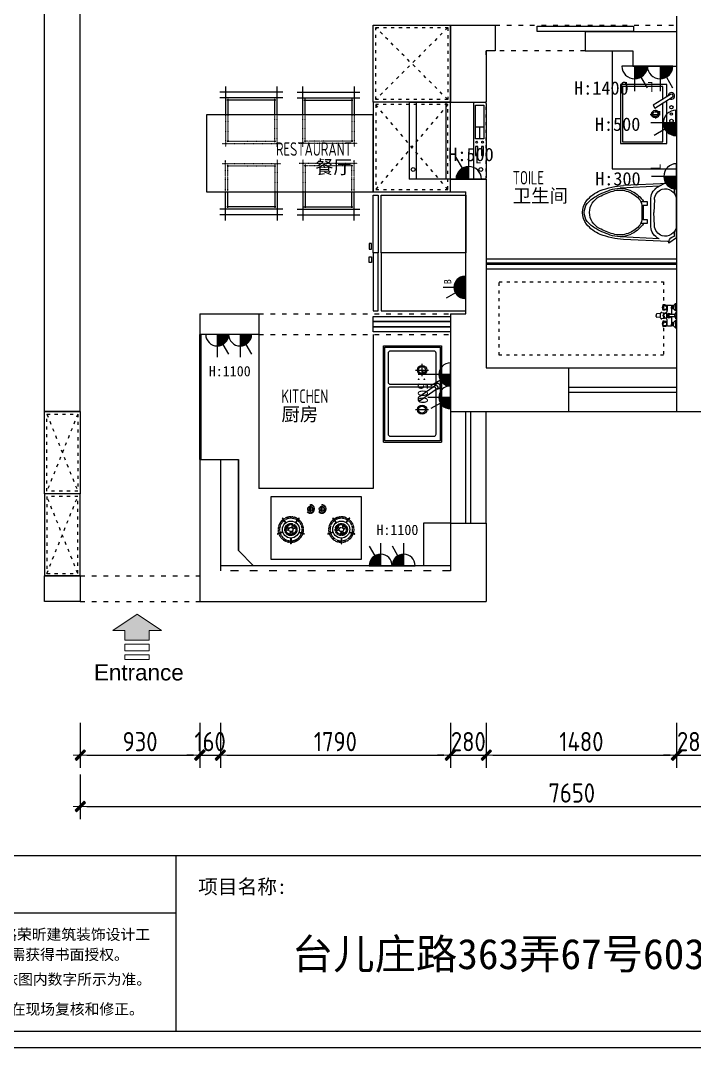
# Model space of a CAD drawing. Header units: millimetres. Extents: x -58733 to 427521, y -235734 to 553534.
# Drawn here: x 326333 to 331578, y -205312 to -197316 of the extents above; entities that cross this region are included whole.
import ezdxf

# ---------------------------------------------------------------- set-up
doc = ezdxf.new("R2010")
doc.units = ezdxf.units.MM
doc.linetypes.add('ACAD_ISO02W100', pattern=[15, 12, -3])
doc.linetypes.add('ACAD_ISO03W100', pattern=[30, 12, -18])
for name, color, linetype in [('00-墙体', 7, 'Continuous'), ('02-洁具及配件（地平图显示）', 1, 'Continuous'), ('02-活动家具', 1, 'Continuous'), ('4平-文字', 7, 'Continuous'), ('4平-灶具', 7, 'Continuous'), ('E-立面活动家具', 1, 'Continuous'), ('ZL家具内框', 251, 'Continuous'), ('ZL家具外框', 1, 'Continuous'), ('ZL窗户内线', 251, 'Continuous'), ('图框', 251, 'Continuous'), ('目录文字', 8, 'Continuous')]:
    doc.layers.add(name, color=color, linetype=linetype)
for name, color, linetype, lineweight in [('0－图框', 8, 'Continuous', 0), ('P★10 文字说明', 32, 'Continuous', 0), ('P－墙体', 255, 'Continuous', 15), ('墙体', 7, 'Continuous', 30), ('顶-灯具', 1, 'Continuous', 5)]:
    doc.layers.add(name, color=color, linetype=linetype, lineweight=lineweight)
doc.styles.add('CCD_DIM', font='ARCHS.SHX')
doc.styles.add('DIM_FONT', font='', dxfattribs={"width": 0.8})
doc.styles.add('HZ50', font='', dxfattribs={"width": 0.9, "height": 125})
doc.styles.get("Standard").update_dxf_attribs({"font": 'simsun.ttc'})
doc.styles.add('宋体', font='simsun.ttc', dxfattribs={"height": 120})
doc.styles.add('编号', font='ARCHSTYL.SHX', dxfattribs={"width": 0.8})
doc.styles.add('黑体', font='simhei.ttf')
doc.styles.get('DIM_FONT').set_extended_font_data('SimSun')
doc.styles.get('HZ50').set_extended_font_data('SimSun')
doc.dimstyles.new('海龍1：50', dxfattribs={"dimscale": 50, "dimtxt": 3, "dimasz": 1, "dimexe": 2, "dimexo": 2, "dimgap": 0.6, "dimtad": 1, "dimdec": 0, "dimrnd": 5, "dimdsep": 46, "dimtxsty": 'CCD_DIM', "dimblk": 'WS-cj', "dimcen": 1, "dimclrd": 242, "dimclre": 242, "dimclrt": 2, "dimadec": 0, "dimazin": 2, "dimtfac": 1, "dimtdec": 0, "dimtix": 1, "dimtmove": 2, "dimatfit": 3, "dimldrblk": 'CCD_Leader_Arrow', "dimfxl": 5, "dimfxlon": 1, "dimtolj": 1, "dimarcsym": 0})

# ---------------------------------------------------------------- blocks, each defined once
blk = doc.blocks.new('图框1比60')
at = {"layer": '图框', "color": 8}
for p, q in [((161809.2, 45797.4), (185898.1, 45797.4)), ((161809.2, 45797.4), (185898.1, 45797.4)), ((170674.9, 45797.4), (170674.9, 44296.7)), ((170674.9, 45304.6), (166464.8, 45304.6)), ((161809.2, 44296.7), (185898.1, 44296.7))]:
    blk.add_line(p, q, dxfattribs=at)
at = {"layer": '图框', "color": 121}
blk.add_line((161669.6, 44157.2), (186037.7, 44157.2), dxfattribs=at)
at = {"layer": '目录文字', "color": 8, "width": 0.999898}
for s, height, style, p in [('项目名称:', 123.34, '黑体', (170865.8, 45468.1)), ('1. 本设计之知识产权属上海易路荣昕建筑装饰设计工', 92.507, '黑体', (167490.6, 45075.6)), ('台儿庄路363弄67号603室', 258.725, '宋体', (171665.9, 44826)), ('程有限公司任何复印或使用，均需获得书面授权。', 92.507, '黑体', (167497.9, 44904.2)), ('2. 切勿以此度量此图，一切应依图内数字所示为准。', 92.507, '黑体', (167500, 44692.7)), ('3. 所有在图纸上表示的尺寸,须在现场复核和修正。', 92.507, '黑体', (167500.4, 44438.1))]:
    blk.add_text(s, height=height, dxfattribs=dict(at, style=style)).set_placement(p)
blk = doc.blocks.new('A$C79D64CA1')
at = {"layer": '0－图框'}
blk.add_hatch(color=6, dxfattribs=at).paths.add_polyline_path([(378, 226.8), (283.5, 226.8), (283.5, 151.2), (94.5, 151.2), (94.5, 226.8), (0, 226.8), (189, 352.8)])
at = {"layer": '0－图框', "color": 6}
for p, q in [((189, 352.8), (0, 226.8)), ((378, 226.8), (189, 352.8)), ((94.5, 226.8), (0, 226.8)), ((378, 226.8), (283.5, 226.8))]:
    blk.add_line(p, q, dxfattribs=at)
blk.add_lwpolyline([(94.5, 226.8), (94.5, 151.2), (283.5, 151.2), (283.5, 226.8)], dxfattribs=at)
for points in [[(283.5, 119.7), (94.5, 119.7), (94.5, 69.3), (283.5, 69.3)], [(283.5, 37.8), (94.5, 37.8), (94.5, 0), (283.5, 0)]]:
    blk.add_lwpolyline(points, close=True, dxfattribs=at)
blk = doc.blocks.new('gsdfgfsdg')
at = {"layer": '0－图框', "color": 7, "xscale": -1, "rotation": 270}
blk.add_blockref('A$C79D64CA1', (-31077.4, -43831.1), dxfattribs=at)
at = {"layer": '0－图框', "color": 7, "insert": (-31177.8, -43655.7), "char_height": 125, "width": 1449.584, "attachment_point": 5, "rotation": 270}
blk.add_mtext('{\\fArial|b0|i0|c0|p32;Entrance}', dxfattribs=at)
blk = doc.blocks.new('WS-cj')
blk.add_hatch(color=1).paths.add_polyline_path([(0.59, 0.82), (-0.82, -0.59), (-0.59, -0.82), (0.82, 0.59)])
at = {"color": 1, "linetype": 'ByBlock', "lineweight": 0}
for p, q in [((-1.1, 0), (0, 0)), ((0, 0), (1.1, 0))]:
    blk.add_line(p, q, dxfattribs=at)
at = {"color": 1}
blk.add_lwpolyline([(0.59, 0.82), (-0.82, -0.59), (-0.59, -0.82), (0.82, 0.59)], close=True, dxfattribs=at)
blk = doc.blocks.new('*D1325')
at = {"color": 242, "lineweight": -2}
for p, q in [((165754.7, -202785.2), (165754.7, -203135.2)), ((166684.7, -202785.2), (166684.7, -203135.2)), ((165804.7, -203035.2), (166634.7, -203035.2))]:
    blk.add_line(p, q, dxfattribs=at)
at = {"layer": 'Defpoints', "color": 0}
for p in [(165754.7, -202635.2), (166684.7, -202635.2), (166684.7, -203035.2)]:
    blk.add_point(p, dxfattribs=at)
at = {"color": 242, "linetype": 'ByBlock', "lineweight": -2, "xscale": 50, "yscale": 50, "zscale": 50, "rotation": 180}
blk.add_blockref('WS-cj', (165754.7, -203035.2), dxfattribs=at)
at = {"color": 242, "linetype": 'ByBlock', "lineweight": -2, "xscale": 50, "yscale": 50, "zscale": 50}
blk.add_blockref('WS-cj', (166684.7, -203035.2), dxfattribs=at)
at = {"color": 2, "insert": (166219.7, -202930.2), "char_height": 150, "attachment_point": 5, "style": 'CCD_DIM'}
blk.add_mtext('\\A1;930', dxfattribs=at)
blk = doc.blocks.new('CCD_Leader_Arrow')
at = {"color": 1, "linetype": 'ByBlock'}
blk.add_line((0, 0), (-1, 0), dxfattribs=at)
for points in [[(-0.86, 0.67), (-0.6, 0.85), (-0.24, 0), (0, 0)], [(-0.86, -0.67), (-0.6, -0.85), (-0.24, 0), (0, 0)]]:
    blk.add_solid(points, dxfattribs=at)
blk = doc.blocks.new('*D1326')
at = {"color": 242, "lineweight": -2}
for p, q in [((166684.7, -202785.2), (166684.7, -203135.2)), ((166844.7, -202785.2), (166844.7, -203135.2)), ((166634.7, -203035.2), (166584.7, -203035.2)), ((166684.7, -203035.2), (166844.7, -203035.2)), ((166894.7, -203035.2), (166944.7, -203035.2))]:
    blk.add_line(p, q, dxfattribs=at)
at = {"layer": 'Defpoints', "color": 0}
for p in [(166684.7, -202635.2), (166844.7, -202635.2), (166844.7, -203035.2)]:
    blk.add_point(p, dxfattribs=at)
at = {"color": 242, "linetype": 'ByBlock', "lineweight": -2, "xscale": 50, "yscale": 50, "zscale": 50}
blk.add_blockref('WS-cj', (166684.7, -203035.2), dxfattribs=at)
at = {"color": 242, "linetype": 'ByBlock', "lineweight": -2, "xscale": 50, "yscale": 50, "zscale": 50, "rotation": 180}
blk.add_blockref('WS-cj', (166844.7, -203035.2), dxfattribs=at)
at = {"color": 2, "insert": (166764.7, -202930.2), "char_height": 150, "attachment_point": 5, "style": 'CCD_DIM'}
blk.add_mtext('\\A1;160', dxfattribs=at)
blk = doc.blocks.new('*D1327')
at = {"color": 242, "lineweight": -2}
for p, q in [((166844.7, -202785.2), (166844.7, -203135.2)), ((168634.7, -202785.2), (168634.7, -203135.2)), ((166894.7, -203035.2), (168584.7, -203035.2))]:
    blk.add_line(p, q, dxfattribs=at)
at = {"layer": 'Defpoints', "color": 0}
for p in [(166844.7, -202635.2), (168634.7, -202635.2), (168634.7, -203035.2)]:
    blk.add_point(p, dxfattribs=at)
at = {"color": 242, "linetype": 'ByBlock', "lineweight": -2, "xscale": 50, "yscale": 50, "zscale": 50, "rotation": 180}
blk.add_blockref('WS-cj', (166844.7, -203035.2), dxfattribs=at)
at = {"color": 242, "linetype": 'ByBlock', "lineweight": -2, "xscale": 50, "yscale": 50, "zscale": 50}
blk.add_blockref('WS-cj', (168634.7, -203035.2), dxfattribs=at)
at = {"color": 2, "insert": (167739.7, -202930.2), "char_height": 150, "attachment_point": 5, "style": 'CCD_DIM'}
blk.add_mtext('\\A1;1790', dxfattribs=at)
blk = doc.blocks.new('*D1328')
at = {"color": 242, "lineweight": -2}
for p, q in [((168634.7, -202785.2), (168634.7, -203135.2)), ((168914.7, -202785.2), (168914.7, -203135.2)), ((168584.7, -203035.2), (168534.7, -203035.2)), ((168634.7, -203035.2), (168914.7, -203035.2)), ((168964.7, -203035.2), (169014.7, -203035.2))]:
    blk.add_line(p, q, dxfattribs=at)
at = {"layer": 'Defpoints', "color": 0}
for p in [(168634.7, -202635.2), (168914.7, -202635.2), (168914.7, -203035.2)]:
    blk.add_point(p, dxfattribs=at)
at = {"color": 242, "linetype": 'ByBlock', "lineweight": -2, "xscale": 50, "yscale": 50, "zscale": 50}
blk.add_blockref('WS-cj', (168634.7, -203035.2), dxfattribs=at)
at = {"color": 242, "linetype": 'ByBlock', "lineweight": -2, "xscale": 50, "yscale": 50, "zscale": 50, "rotation": 180}
blk.add_blockref('WS-cj', (168914.7, -203035.2), dxfattribs=at)
at = {"color": 2, "insert": (168774.7, -202930.2), "char_height": 150, "attachment_point": 5, "style": 'CCD_DIM'}
blk.add_mtext('\\A1;280', dxfattribs=at)
blk = doc.blocks.new('*D1329')
at = {"color": 242, "lineweight": -2}
for p, q in [((168914.7, -202785.2), (168914.7, -203135.2)), ((170394.7, -202785.2), (170394.7, -203135.2)), ((168964.7, -203035.2), (170344.7, -203035.2))]:
    blk.add_line(p, q, dxfattribs=at)
at = {"layer": 'Defpoints', "color": 0}
for p in [(168914.7, -202635.2), (170394.7, -202635.2), (170394.7, -203035.2)]:
    blk.add_point(p, dxfattribs=at)
at = {"color": 242, "linetype": 'ByBlock', "lineweight": -2, "xscale": 50, "yscale": 50, "zscale": 50, "rotation": 180}
blk.add_blockref('WS-cj', (168914.7, -203035.2), dxfattribs=at)
at = {"color": 242, "linetype": 'ByBlock', "lineweight": -2, "xscale": 50, "yscale": 50, "zscale": 50}
blk.add_blockref('WS-cj', (170394.7, -203035.2), dxfattribs=at)
at = {"color": 2, "insert": (169654.7, -202930.2), "char_height": 150, "attachment_point": 5, "style": 'CCD_DIM'}
blk.add_mtext('\\A1;1480', dxfattribs=at)
blk = doc.blocks.new('*D1330')
at = {"color": 242, "lineweight": -2}
for p, q in [((170394.7, -202785.2), (170394.7, -203135.2)), ((170674.7, -202785.2), (170674.7, -203135.2)), ((170344.7, -203035.2), (170294.7, -203035.2)), ((170394.7, -203035.2), (170674.7, -203035.2)), ((170724.7, -203035.2), (170774.7, -203035.2))]:
    blk.add_line(p, q, dxfattribs=at)
at = {"layer": 'Defpoints', "color": 0}
for p in [(170394.7, -202635.2), (170674.7, -202635.2), (170674.7, -203035.2)]:
    blk.add_point(p, dxfattribs=at)
at = {"color": 242, "linetype": 'ByBlock', "lineweight": -2, "xscale": 50, "yscale": 50, "zscale": 50}
blk.add_blockref('WS-cj', (170394.7, -203035.2), dxfattribs=at)
at = {"color": 242, "linetype": 'ByBlock', "lineweight": -2, "xscale": 50, "yscale": 50, "zscale": 50, "rotation": 180}
blk.add_blockref('WS-cj', (170674.7, -203035.2), dxfattribs=at)
at = {"color": 2, "insert": (170534.7, -202930.2), "char_height": 150, "attachment_point": 5, "style": 'CCD_DIM'}
blk.add_mtext('\\A1;280', dxfattribs=at)
blk = doc.blocks.new('*D1332')
at = {"color": 242, "lineweight": -2}
for p, q in [((165754.7, -203185.2), (165754.7, -203535.2)), ((173404.7, -203185.2), (173404.7, -203535.2)), ((165804.7, -203435.2), (173354.7, -203435.2))]:
    blk.add_line(p, q, dxfattribs=at)
at = {"layer": 'Defpoints', "color": 0}
for p in [(165754.7, -202635.2), (173404.7, -202635.2), (173404.7, -203435.2)]:
    blk.add_point(p, dxfattribs=at)
at = {"color": 242, "linetype": 'ByBlock', "lineweight": -2, "xscale": 50, "yscale": 50, "zscale": 50, "rotation": 180}
blk.add_blockref('WS-cj', (165754.7, -203435.2), dxfattribs=at)
at = {"color": 242, "linetype": 'ByBlock', "lineweight": -2, "xscale": 50, "yscale": 50, "zscale": 50}
blk.add_blockref('WS-cj', (173404.7, -203435.2), dxfattribs=at)
at = {"color": 2, "insert": (169579.7, -203330.2), "char_height": 150, "attachment_point": 5, "style": 'CCD_DIM'}
blk.add_mtext('\\A1;7650', dxfattribs=at)
blk = doc.blocks.new('A$C2EBB641D')
for p, q in [((267, 733), (267, 0)), ((333, 733), (333, 0)), ((533, 667), (200, 667)), ((200, 67), (533, 67))]:
    blk.add_line(p, q)
at = {"color": 251}
for p, q in [((533, 640), (347, 640)), ((360, 653), (360, 80)), ((347, 93), (533, 93))]:
    blk.add_line(p, q, dxfattribs=at)
at = {"color": 250, "linetype": 'ACAD_ISO03W100', "ltscale": 0.1}
for p, q in [((907, 667), (533, 667)), ((853, 640), (533, 640)), ((840, 80), (840, 653)), ((867, 27), (867, 707)), ((533, 93), (853, 93)), ((533, 67), (907, 67))]:
    blk.add_line(p, q, dxfattribs=at)
blk = doc.blocks.new('A$C314F5E14')
at = {"color": 251}
for p, q in [((333, 408.4), (105.7, 408.4)), ((375, 426.6), (353.3, 411.4)), ((353.3, 411.4), (450, 273.1)), ((471.8, 288.3), (375, 426.6)), ((737.7, 408.4), (385.5, 408.4)), ((90.7, 393.4), (90.7, 50.3)), ((237.7, 248.1), (237.7, 348.3)), ((348, 50.3), (348, 393.4)), ((370.5, 393.4), (370.5, 50.3)), ((546.1, 248.1), (546.1, 348.3)), ((752.7, 50.3), (752.7, 393.4)), ((285.9, 299.6), (189.9, 299.6)), ((105.7, 35.3), (333, 35.3)), ((385.5, 35.3), (737.7, 35.3))]:
    blk.add_line(p, q, dxfattribs=at)
for centre, radius in [((237.7, 299.6), 36.1), ((237.7, 299.6), 27.1), ((546.1, 299.6), 36.1), ((546.1, 299.6), 27.1)]:
    blk.add_circle(centre, radius, dxfattribs=at)
for centre, radius, start, end in [((105.7, 393.4), 15, 90, 180), ((333, 393.4), 15, 0, 90), ((364.2, 419), 21.7, 342.60679, 267.3353), ((385.5, 393.4), 15, 90, 180), ((737.7, 393.4), 15, 0, 90), ((460.9, 280.7), 13.3, 214.97105, 34.97105), ((105.7, 50.3), 15, 180, 270), ((333, 50.3), 15, 270, 0), ((385.5, 50.3), 15, 180, 270), ((737.7, 50.3), 15, 270, 0)]:
    blk.add_arc(centre, radius, start, end, dxfattribs=at)
at = {"layer": 'ZL家具外框'}
for p, q in [((50, 0), (50, 450)), ((50, 450), (800, 450)), ((60, 10), (60, 440)), ((60, 440), (790, 440)), ((790, 440), (790, 10)), ((800, 0), (800, 450)), ((800, 0), (50, 0)), ((790, 10), (60, 10))]:
    blk.add_line(p, q, dxfattribs=at)
blk = doc.blocks.new('G$CC743C0DE')
at = {"layer": '4平-灶具', "color": 1, "linetype": 'ACAD_ISO03W100'}
for centre, start, end in [((90, 320.8), 35.99932, 215.99932), ((217.3, 320.8), 323.99932, 143.99932), ((482.7, 320.8), 35.99932, 215.99932), ((610, 320.8), 323.99932, 143.99932), ((256.6, 199.7), 251.99932, 71.99932), ((443.4, 199.7), 107.99932, 287.99932), ((649.3, 199.7), 251.99932, 71.99932), ((153.7, 124.9), 179.99932, 359.99932), ((546.3, 124.9), 179.99932, 359.99932)]:
    blk.add_arc(centre, 1.65, start, end, dxfattribs=at)
at = {"layer": 'ZL家具内框', "linetype": 'ACAD_ISO02W100', "ltscale": 0.2}
for p, q in [((304.9, 423.7), (304.9, 426.7)), ((395.1, 423.7), (395.1, 426.7)), ((283.7, 372.4), (281.6, 370.3)), ((303.4, 363.7), (303.4, 360.7)), ((306.4, 363.7), (306.4, 360.7)), ((334.9, 395.2), (337.9, 395.2)), ((334.9, 392.2), (337.9, 392.2)), ((373.9, 372.4), (371.8, 370.3)), ((393.6, 363.7), (393.6, 360.7)), ((396.6, 363.7), (396.6, 360.7)), ((425.1, 395.2), (428.1, 395.2)), ((425.1, 392.2), (428.1, 392.2))]:
    blk.add_line(p, q, dxfattribs=at)
for centre, radius in [((153.7, 233.2), 47.3), ((153.7, 233.2), 38.5), ((153.7, 233.2), 16.5), ((546.3, 233.2), 47.3), ((546.3, 233.2), 38.5), ((546.3, 233.2), 16.5)]:
    blk.add_circle(centre, radius, dxfattribs=at)
for centre, radius, start, end in [((304.9, 393.7), 33, 2.60458, 89.99932), ((304.9, 393.7), 30, 2.86531, 89.99932), ((395.1, 393.7), 33, 2.60458, 89.99932), ((395.1, 393.7), 30, 2.86531, 89.99932), ((153.7, 233.2), 99, 54.9543, 125.04435), ((153.7, 233.2), 88, 55.07368, 124.92497), ((304.9, 393.7), 33, 224.99932, 267.39407), ((304.9, 393.7), 30, 224.99932, 267.13334), ((304.9, 393.7), 30, 272.86531, 357.13334), ((304.9, 393.7), 33, 272.60458, 357.39407), ((395.1, 393.7), 33, 224.99932, 267.39407), ((395.1, 393.7), 30, 224.99932, 267.13334), ((395.1, 393.7), 30, 272.86531, 357.13334), ((395.1, 393.7), 33, 272.60458, 357.39407), ((546.3, 233.2), 99, 54.9543, 125.04435), ((546.3, 233.2), 88, 55.07368, 124.92497), ((153.7, 233.2), 99, 126.9543, 197.04435), ((153.7, 233.2), 88, 127.07368, 196.92497), ((153.7, 233.2), 33, 146.47349, 179.99932), ((130.7, 248.3), 5.5, 326.47349, 146.47349), ((153.7, 233.2), 22, 146.47349, 179.99932), ((167.4, 257), 5.5, 59.99932, 239.99932), ((153.7, 233.2), 22, 26.47349, 59.99932), ((153.7, 233.2), 33, 26.47349, 59.99932), ((178.3, 245.4), 5.5, 206.47349, 26.47349), ((153.7, 233.2), 88, 343.07368, 52.92497), ((153.7, 233.2), 99, 342.9543, 53.04435), ((546.3, 233.2), 99, 126.9543, 197.04435), ((546.3, 233.2), 88, 127.07368, 196.92497), ((546.3, 233.2), 33, 146.47349, 179.99932), ((523.4, 248.3), 5.5, 326.47349, 146.47349), ((546.3, 233.2), 22, 146.47349, 179.99932), ((560.1, 257), 5.5, 59.99932, 239.99932), ((546.3, 233.2), 22, 26.47349, 59.99932), ((546.3, 233.2), 33, 26.47349, 59.99932), ((570.9, 245.4), 5.5, 206.47349, 26.47349), ((546.3, 233.2), 88, 343.07368, 52.92497), ((546.3, 233.2), 99, 342.9543, 53.04435), ((153.7, 233.2), 99, 198.9543, 269.04435), ((153.7, 233.2), 88, 199.07368, 268.92497), ((126.2, 233.2), 5.5, 179.99932, 359.99932), ((152, 205.7), 5.5, 86.47349, 266.47349), ((153.7, 233.2), 33, 266.47349, 299.99932), ((153.7, 233.2), 22, 266.47349, 299.99932), ((153.7, 233.2), 88, 271.07368, 340.92497), ((153.7, 233.2), 99, 270.9543, 341.04435), ((167.4, 209.3), 5.5, 299.99932, 119.99932), ((546.3, 233.2), 99, 198.9543, 269.04435), ((546.3, 233.2), 88, 199.07368, 268.92497), ((518.8, 233.2), 5.5, 179.99932, 359.99932), ((544.6, 205.7), 5.5, 86.47349, 266.47349), ((546.3, 233.2), 33, 266.47349, 299.99932), ((546.3, 233.2), 22, 266.47349, 299.99932), ((546.3, 233.2), 88, 271.07368, 340.92497), ((546.3, 233.2), 99, 270.9543, 341.04435), ((560.1, 209.3), 5.5, 299.99932, 119.99932)]:
    blk.add_arc(centre, radius, start, end, dxfattribs=at)
at = {"layer": 'ZL家具外框'}
for p, q in [((301.9, 376.4), (301.9, 410.9)), ((307.9, 376.4), (307.9, 410.9)), ((392.1, 376.4), (392.1, 410.9)), ((398.1, 376.4), (398.1, 410.9)), ((115.2, 288.9), (91.4, 321.7)), ((192.1, 288.9), (216, 321.7)), ((507.9, 288.9), (484, 321.7)), ((584.8, 288.9), (608.6, 321.7)), ((112.6, 286.9), (88.7, 319.8)), ((194.8, 286.9), (218.6, 319.8)), ((505.2, 286.9), (481.4, 319.8)), ((587.4, 286.9), (611.3, 319.8)), ((88.8, 213.8), (50.2, 201.3)), ((89.8, 210.7), (51.2, 198.1)), ((152, 165.5), (152, 124.9)), ((155.3, 165.5), (155.3, 124.9)), ((217.5, 210.7), (256.1, 198.1)), ((218.5, 213.8), (257.2, 201.3)), ((481.5, 213.8), (442.8, 201.3)), ((482.5, 210.7), (443.9, 198.1)), ((544.7, 165.5), (544.7, 124.9)), ((548, 165.5), (548, 124.9)), ((610.2, 210.7), (648.8, 198.1)), ((611.2, 213.8), (649.8, 201.3))]:
    blk.add_line(p, q, dxfattribs=at)
blk.add_lwpolyline([(0, 491.7), (700, 491.7), (700, 0), (0, 0)], close=True, dxfattribs=at)
for centre, radius in [((304.9, 393.7), 20), ((395.1, 393.7), 20), ((153.7, 233.2), 66), ((546.3, 233.2), 66)]:
    blk.add_circle(centre, radius, dxfattribs=at)
for centre, radius, start, end in [((304.9, 393.7), 18, 99.59339, 260.40526), ((304.9, 410.6), 3.01, 355.12371, 184.87494), ((304.9, 393.7), 18, 279.59339, 80.40526), ((395.1, 393.7), 18, 99.59339, 260.40526), ((395.1, 410.6), 3.01, 355.12371, 184.87494), ((395.1, 393.7), 18, 279.59339, 80.40526), ((304.9, 376.7), 3.01, 175.12371, 4.87494), ((395.1, 376.7), 3.01, 175.12371, 4.87494), ((113.9, 287.9), 1.65, 215.99932, 35.99932), ((193.4, 287.9), 1.65, 143.99932, 323.99932), ((506.6, 287.9), 1.65, 215.99932, 35.99932), ((586.1, 287.9), 1.65, 143.99932, 323.99932), ((50.7, 199.7), 1.65, 107.99932, 287.99932), ((89.3, 212.2), 1.65, 287.99932, 107.99932), ((153.7, 165.5), 1.65, 359.99932, 179.99932), ((218, 212.2), 1.65, 71.99932, 251.99932), ((482, 212.2), 1.65, 287.99932, 107.99932), ((546.3, 165.5), 1.65, 359.99932, 179.99932), ((610.7, 212.2), 1.65, 71.99932, 251.99932)]:
    blk.add_arc(centre, radius, start, end, dxfattribs=at)
blk = doc.blocks.new('A$C161B1048')
for p, q in [((0, 158.8), (58.4, 158.8)), ((0, 151.4), (0, 158.8)), ((0, 151.4), (15.6, 134.6)), ((15.6, 134.6), (18.6, 134.6)), ((18.6, 120), (15.6, 118)), ((15.6, 118), (15.6, 89)), ((18.6, 130.4), (16, 128.2)), ((16, 128.2), (16, 122)), ((16, 122), (18.6, 120)), ((18.4, 86.8), (18.4, 85.6)), ((18.6, 134.6), (18.6, 130.4)), ((39.4, 120), (86.1, 120)), ((39.8, 134.6), (39.8, 130.4)), ((42.8, 134.6), (39.8, 134.6)), ((39.8, 130.4), (42.4, 128.2)), ((42.4, 122), (39.8, 120)), ((42.4, 128.2), (42.4, 122)), ((58.4, 151.4), (42.8, 134.6)), ((42.8, 86.8), (55.4, 86.8)), ((42.8, 85.6), (42.8, 86.8)), ((58.4, 158.8), (58.4, 151.4)), ((70.1, 45.9), (79.3, 83.7)), ((119.4, 158.8), (70.7, 158.8)), ((86.4, 147.3), (84.7, 147.3)), ((86.1, 147.3), (86.1, 100.4)), ((86.1, 100.4), (104.1, 100.4)), ((86.1, 88.6), (86.1, 85.4)), ((86.1, 88.6), (104.1, 88.6)), ((95.1, 147.3), (86.4, 147.3)), ((95.1, 147.3), (103.8, 147.3)), ((103.8, 147.3), (105.6, 147.3)), ((104.1, 147.3), (104.1, 100.4)), ((104.1, 120), (171, 120)), ((104.1, 88.6), (104.1, 85.4)), ((110.9, 83.7), (120.1, 45.9)), ((190.1, 158.8), (131.7, 158.8)), ((131.7, 158.8), (131.7, 151.4)), ((131.7, 151.4), (147.3, 134.6)), ((146.8, 86.8), (134.2, 86.8)), ((146.8, 85.6), (146.8, 86.8)), ((147.3, 134.6), (150.3, 134.6)), ((150.3, 130.4), (147.7, 128.2)), ((147.7, 128.2), (147.7, 122)), ((147.7, 122), (150.3, 120)), ((150.3, 134.6), (150.3, 130.4)), ((172, 120), (171, 120)), ((171, 86.8), (171.2, 86.8)), ((171.2, 86.8), (171.2, 85.6)), ((171.5, 134.6), (171.5, 130.4)), ((174.5, 134.6), (171.5, 134.6)), ((171.5, 130.4), (174.1, 128.2)), ((174.1, 122), (171.5, 120)), ((174, 89), (174, 118)), ((174.1, 128.2), (174.1, 122)), ((190.1, 151.4), (174.5, 134.6)), ((190.1, 151.4), (190.1, 158.8)), ((69.5, 43.6), (69.6, 43.7)), ((74.6, 74.2), (75.3, 67.5)), ((79, 33.9), (82.2, 5)), ((88, 0), (95.1, 0)), ((101.6, 0), (94.5, 0)), ((110.5, 33.7), (107.4, 5))]:
    blk.add_line(p, q)
at = {"color": 251}
for p, q in [((58.4, 151.4), (0, 151.4)), ((18.4, 86.8), (42.8, 86.8)), ((18.4, 85.6), (42.8, 85.6)), ((18.6, 134.6), (29.2, 134.6)), ((18.6, 130.4), (29.2, 130.4)), ((18.6, 120), (29.2, 120)), ((23.4, 128.2), (21.2, 130.4)), ((21.2, 120), (23.4, 122)), ((23.4, 128.2), (26.2, 130.4)), ((23.4, 122), (23.4, 128.2)), ((23.4, 122), (26.2, 120)), ((39.8, 134.6), (29.2, 134.6)), ((39.8, 130.4), (29.2, 130.4)), ((39.8, 120), (29.2, 120)), ((35, 128.2), (32.2, 130.4)), ((35, 122), (32.2, 120)), ((35, 128.2), (37.2, 130.4)), ((35, 122), (35, 128.2)), ((37.2, 120), (35, 122)), ((131.7, 151.4), (190.1, 151.4)), ((171.2, 86.8), (146.8, 86.8)), ((171.2, 85.6), (146.8, 85.6)), ((150.3, 134.6), (160.9, 134.6)), ((150.3, 130.4), (160.9, 130.4)), ((150.3, 120), (160.9, 120)), ((155.1, 128.2), (152.9, 130.4)), ((152.9, 120), (155.1, 122)), ((155.1, 128.2), (157.9, 130.4)), ((155.1, 122), (155.1, 128.2)), ((155.1, 122), (157.9, 120)), ((171.5, 134.6), (160.9, 134.6)), ((171.5, 130.4), (160.9, 130.4)), ((171.5, 120), (160.9, 120)), ((166.7, 128.2), (163.9, 130.4)), ((166.7, 122), (163.9, 120)), ((166.7, 128.2), (168.9, 130.4)), ((166.7, 122), (166.7, 128.2)), ((168.9, 120), (166.7, 122)), ((14.8, 54.2), (20.4, 78.2)), ((30.6, 52), (18.8, 52)), ((30.6, 52), (42.4, 52)), ((46.4, 54.2), (40.8, 78.2)), ((76, 57.7), (74.3, 63.3)), ((79.1, 56.5), (76, 57.7)), ((80, 67.2), (79.1, 56.5)), ((89.5, 65.5), (92.6, 52.9)), ((92.6, 52.9), (97.7, 52.9)), ((97.7, 52.9), (100.8, 65.5)), ((109.5, 67.7), (110.4, 56.5)), ((110.4, 56.5), (113.6, 57.7)), ((113.6, 57.7), (115.6, 64.6)), ((115, 74.2), (114.5, 69.3)), ((120.7, 43.7), (120.7, 43.6)), ((143.2, 54.2), (148.8, 78.2)), ((159, 52), (147.2, 52)), ((159, 52), (170.8, 52)), ((174.8, 54.2), (169.2, 78.2))]:
    blk.add_line(p, q, dxfattribs=at)
for centre, radius, start, end in [((216.2, 37.2), 206.4, 167.12471, 175.66633), ((18.8, 81.4), 4.17, 95.28608, 155.1491), ((17.9, 89), 2.26, 180, 283.68555), ((42.4, 81.4), 4.17, 24.8509, 84.71392), ((-155, 37.2), 206.4, 4.33367, 12.87529), ((55.4, 65.9), 20.9, 23.45022, 90), ((86.1, 163.4), 16.1, 196.46634, 264.70968), ((80, 83.7), 0.732, 111.58742, 180), ((80, 83.7), 0.732, 180, 248.41258), ((87.2, 65.6), 20.2, 99.30766, 111.58742), ((87.2, 101.9), 20.2, 248.41258, 260.69234), ((91.9, 36.7), 49.5, 96.73189, 99.30766), ((91.9, 130.7), 49.5, 260.69234, 266.11632), ((93.2, 94.5), 9.16, 140.10217, 219.89783), ((86.6, 85.4), 0.443, 180, 247.46705), ((90.6, 95.2), 11, 247.46705, 260.24886), ((95.1, 177.6), 96.5, 266.11632, 270), ((93.3, 110.8), 26.9, 260.24886, 265.92836), ((95.1, 136.1), 52.2, 265.92836, 270), ((95.1, 136.1), 52.2, 270, 274.07164), ((95.1, 177.6), 96.5, 270, 273.88368), ((96.9, 110.8), 26.9, 274.07164, 279.75114), ((99.6, 95.2), 11, 279.75114, 292.53295), ((98.3, 130.7), 49.5, 273.88368, 279.30766), ((103.7, 85.4), 0.443, 292.53295, 0), ((97.1, 94.5), 9.16, 320.10217, 39.89783), ((98.3, 36.7), 49.5, 80.69234, 83.26811), ((104.1, 163.4), 16.1, 275.29032, 343.53366), ((103, 65.6), 20.2, 68.41258, 80.69234), ((103, 101.9), 20.2, 279.30766, 291.58742), ((110.2, 83.7), 0.732, 360, 68.41258), ((110.2, 83.7), 0.732, 291.58742, 0), ((134.2, 65.9), 20.9, 90, 156.54978), ((344.6, 37.2), 206.4, 167.12471, 175.66633), ((147.2, 81.4), 4.17, 95.28608, 155.1491), ((171.7, 89), 2.26, 256.31445, 0), ((170.8, 81.4), 4.17, 24.8509, 84.71392), ((172, 118), 2, 0, 90), ((-26.6, 37.2), 206.4, 4.33367, 12.87529), ((31.9, 105.6), 57, 247.82246, 268.68627), ((29.3, 105.6), 57, 271.31373, 292.17754), ((75.7, 43.3), 6.14, 155.64607, 180), ((75.7, 43.3), 6.14, 180, 221.21262), ((84.9, 51.4), 18.4, 221.21262, 244.68856), ((91.1, 64.4), 32.8, 244.68856, 258.91617), ((87.8, 5.6), 5.6, 186.09789, 272.3749), ((95.1, 85.2), 53.9, 258.91617, 270), ((95.1, 85.2), 53.9, 270, 281.08383), ((101.8, 5.6), 5.6, 267.6251, 353.90211), ((99.2, 64.4), 32.8, 281.08383, 295.31144), ((105.3, 51.4), 18.4, 295.31144, 318.78738), ((114.5, 43.3), 6.14, 318.78738, 0), ((114.5, 43.3), 6.14, 0, 24.35393), ((160.3, 105.6), 57, 247.82246, 268.68627), ((157.7, 105.6), 57, 271.31373, 292.17754)]:
    blk.add_arc(centre, radius, start, end)
for centre, radius, start, end in [((30, 73.2), 10.8, 86.71851, 152.52899), ((31.2, 73.2), 10.8, 27.47101, 93.28149), ((95.2, 99.8), 17, 122.22783, 235.4154), ((84.1, 93.8), 5.2, 68.96192, 78.26344), ((84.1, 95.2), 5.2, 281.73656, 291.03808), ((84.2, 94.1), 4.83, 47.1211, 68.96192), ((84.2, 94.8), 4.83, 291.03808, 312.8789), ((84.4, 94.3), 4.53, 24.04051, 47.1211), ((84.4, 94.6), 4.53, 312.8789, 335.95949), ((84.7, 94.5), 4.18, 0, 24.04051), ((84.7, 94.5), 4.18, 335.95949, 0), ((94.5, 94.5), 4.18, 155.95949, 180), ((94.5, 94.5), 4.18, 180, 204.04051), ((94.8, 94.3), 4.53, 132.8789, 155.95949), ((94.8, 94.6), 4.53, 204.04051, 227.1211), ((95, 94.1), 4.83, 111.03808, 132.8789), ((95, 94.8), 4.83, 227.1211, 248.96192), ((95.1, 93.8), 5.2, 90, 111.03808), ((95.1, 95.2), 5.2, 248.96192, 270), ((95.1, 93.8), 5.2, 68.96192, 90), ((95.1, 95.2), 5.2, 270, 291.03808), ((95.3, 94.1), 4.83, 47.1211, 68.96192), ((95.3, 94.8), 4.83, 291.03808, 312.8789), ((95.5, 94.3), 4.53, 24.04051, 47.1211), ((95.5, 94.6), 4.53, 312.8789, 335.95949), ((95.8, 94.5), 4.18, 0, 24.04051), ((95.8, 94.5), 4.18, 335.95949, 0), ((105.5, 94.5), 4.18, 155.95949, 180), ((105.5, 94.5), 4.18, 180, 204.04051), ((105.8, 94.3), 4.53, 132.8789, 155.95949), ((105.8, 94.6), 4.53, 204.04051, 227.1211), ((106, 94.1), 4.83, 111.03808, 132.8789), ((106, 94.8), 4.83, 227.1211, 248.96192), ((95.2, 99.8), 17, 304.47674, 58.42439), ((106.2, 93.8), 5.2, 101.73656, 111.03808), ((106.2, 95.2), 5.2, 248.96192, 258.26344), ((158.4, 73.2), 10.8, 86.71851, 152.52899), ((159.6, 73.2), 10.8, 27.47101, 93.28149), ((10.6, 59.9), 7.1, 268.68627, 306.61398), ((-79, 60.3), 94, 356.28017, 9.93305), ((18.8, 56.7), 4.74, 212.37841, 270), ((42.4, 56.7), 4.74, 270, 327.62159), ((140.2, 60.3), 94, 170.06695, 183.71983), ((50.6, 59.9), 7.1, 233.38602, 271.31373), ((139, 59.9), 7.1, 268.68627, 306.61398), ((49.4, 60.3), 94, 356.28017, 9.93305), ((147.2, 56.7), 4.74, 212.37841, 270), ((170.8, 56.7), 4.74, 270, 327.62159), ((268.6, 60.3), 94, 170.06695, 183.71983), ((179, 59.9), 7.1, 233.38602, 271.31373)]:
    blk.add_arc(centre, radius, start, end, dxfattribs=at)
blk = doc.blocks.new('235434234234dgfhfsdf3')
for p, q in [((294019.5, 310027.8), (294019.5, 310617.6)), ((294619.5, 310617.6), (294019.5, 310617.6)), ((294619.5, 310617.6), (294619.5, 310027.8)), ((294609.5, 310017.8), (294029.5, 310017.8))]:
    blk.add_line(p, q)
at = {"color": 251}
for p, q in [((294019.5, 310560.5), (294619.5, 310560.5)), ((294056.6, 310560.5), (294128.9, 310560.5)), ((294619.5, 310334.1), (294019.5, 310334.1)), ((294619.5, 310117.8), (294019.5, 310117.8)), ((294425.8, 310102.5), (294425.8, 310038.3)), ((294425.8, 310070.4), (294332.7, 310070.4))]:
    blk.add_line(p, q, dxfattribs=at)
for points in [[(294274.3, 310102.5), (294202.4, 310102.5), (294202.4, 310084.9), (294274.3, 310084.9)], [(294595.1, 310038.3), (294332.7, 310038.3), (294332.7, 310102.5), (294595.1, 310102.5)], [(294274.3, 310056.5), (294202.4, 310056.5), (294202.4, 310038.9), (294274.3, 310038.9)]]:
    blk.add_lwpolyline(points, close=True, dxfattribs=at)
for centre, radius in [((294094.6, 310587.1), 15.2), ((294307.4, 310092.6), 6.66), ((294094.6, 310060.4), 15.2), ((294307.4, 310047), 6.66)]:
    blk.add_circle(centre, radius, dxfattribs=at)
for centre, start, end in [((294029.5, 310027.8), 180, 270), ((294609.5, 310027.8), 270, 0)]:
    blk.add_arc(centre, 10, start, end)
at = {"color": 251, "style": 'DIM_FONT', "text_generation_flag": 4, "width": 0.8, "flags": 9}
for tag in ['YSIZE', 'XSIZE']:
    blk.add_attdef(tag, (294619.5, 310617.6), '', height=0.5, rotation=180, dxfattribs=at)
blk = doc.blocks.new('G$C234987D3')
for points in [[(657.5, 1100), (0, 1100), (0, 650), (657.5, 650)], [(720, 1100), (681.8, 1100), (681.8, 650), (720, 650)], [(657.5, 200), (0, 200), (0, 650), (657.5, 650)], [(720, 200), (681.8, 200), (681.8, 650), (720, 650)]]:
    blk.add_lwpolyline(points, close=True)
at = {"color": 251}
for points in [[(733.2, 680.9), (733.2, 724.7), (750.7, 724.7), (750.7, 680.9)], [(733.2, 619.1), (733.2, 575.3), (750.7, 575.3), (750.7, 619.1)]]:
    blk.add_lwpolyline(points, close=True, dxfattribs=at)
blk = doc.blocks.new('A$C47FE7B04')
for p, q in [((12.4, 67.2), (28.4, 412)), ((465.8, 67.2), (449.8, 412)), ((42.5, 0), (0, 59.6)), ((435.8, 0), (478.3, 59.6)), ((435.8, 0), (42.5, 0))]:
    blk.add_line(p, q)
at = {"color": 251}
for p, q in [((35.2, 135.7), (50.2, 437.4)), ((443.1, 135.7), (427.8, 437.4)), ((152.7, 277.6), (152.7, 228.8)), ((184.6, 270.6), (293.5, 270.6)), ((185.7, 228.8), (185.7, 270.6)), ((292.4, 256), (185.7, 256)), ((292.4, 270.6), (292.4, 228.8)), ((325.4, 228.8), (325.4, 277.6)), ((350, 200.4), (128, 200.4)), ((138.2, 171.2), (239.1, 175.4)), ((152.7, 228.8), (185.7, 228.8)), ((340.1, 171.2), (239.1, 175.4)), ((292.4, 228.8), (325.4, 228.8)), ((94.4, 14.3), (54.7, 14.3)), ((423.6, 14.3), (383.9, 14.3)), ((75.8, 0), (402.5, 0)), ((435.8, 0), (435.8, 0))]:
    blk.add_line(p, q, dxfattribs=at)
for centre, radius, start, end in [((239.1, 579.5), 150.7, 53.32244, 126.6999), ((305.2, 500.6), 253.6, 128, 158.7), ((173, 500.6), 253.6, 21.3, 52), ((704.5, 355.1), 678.4, 159.5, 175.2), ((-226.2, 355.1), 678.4, 4.8, 20.5), ((75.9, 63.8), 63.8, 177, 184.04105), ((402.4, 63.8), 63.8, 355.95133, 3)]:
    blk.add_arc(centre, radius, start, end)
for centre, radius, start, end in [((301.8, 522.9), 215.9, 127.62317, 150.69546), ((239, 536), 139.7, 27.1313, 152.8687), ((239, 606.8), 111.1, 90, 128.36438), ((239, 606.8), 111.1, 51.63562, 90), ((176.2, 522.9), 215.9, 29.30454, 52.37683), ((666.8, 316.8), 635, 150.60007, 163.44074), ((666.8, 316.8), 620.4, 152.8687, 163.43337), ((-188.8, 316.8), 620.4, 16.56663, 27.1313), ((-188.8, 316.8), 635, 16.55926, 29.39993), ((255.9, 441.3), 205.7, 164.05751, 208.12065), ((255.9, 441.3), 191, 164.08085, 199.86514), ((222.2, 441.3), 191, 340.13486, 15.91915), ((222.2, 441.3), 205.7, 331.87935, 15.94249), ((290.9, 457), 244, 207.47351, 235.47409), ((290.9, 457), 229.3, 200.55774, 226.00319), ((187.1, 457), 244, 304.52591, 332.52649), ((187.1, 457), 229.3, 313.99681, 339.44226), ((184.6, 346.8), 76.2, 226.00319, 270), ((293.5, 346.8), 76.2, 270, 313.99681), ((136.9, 88.4), 112.3, 94.5, 155.1), ((141.4, 82.2), 89.1, 92.2, 160.4), ((336.9, 82.2), 89.1, 19.6, 87.8), ((341.4, 88.4), 112.3, 24.9, 85.5), ((144.3, 89), 89.8, 164.99563, 261.95317), ((334, 89), 89.8, 278.04683, 15.00437), ((5, 10), 49.9, 81.66388, 95.7795), ((5, 10), 49.9, 4.93597, 81.66388), ((473.3, 10), 49.9, 98.40301, 175.06403), ((473.3, 10), 49.9, 84.2205, 98.40301)]:
    blk.add_arc(centre, radius, start, end, dxfattribs=at)
blk = doc.blocks.new('A$C148A1841')
at = {"extrusion": (0, 1, 0)}
for p, q in [((0, 360), (0, 0)), ((95.2, 360), (0, 360)), ((460, 360), (124.6, 360)), ((460, 0), (460, 360)), ((0, 0), (460, 0))]:
    blk.add_line(p, q, dxfattribs=at)
at = {"color": 251, "ltscale": 10, "extrusion": (0, 1, 0)}
for p, q in [((15, 330), (15, 15)), ((113.7, 330), (15, 330)), ((445, 330), (143.1, 330)), ((445, 15), (445, 330)), ((15, 15), (445, 15))]:
    blk.add_line(p, q, dxfattribs=at)
at = {"color": 251}
for p, q in [((197.8, 271.1), (216.4, 271.1)), ((230, 287.5), (230, 304.3)), ((230, 254.2), (230, 238.2)), ((246.1, 271.1), (263.1, 271.1))]:
    blk.add_line(p, q, dxfattribs=at)
at = {"color": 251, "ltscale": 10}
blk.add_lwpolyline([(161.5, 252.4), (182.8, 265.5), (98.4, 402.4, 1), (77.1, 389.3)], format="xyb", close=True, dxfattribs=at)
at = {"color": 251}
for radius in [29.4, 19.8]:
    blk.add_circle((230, 271.1), radius, dxfattribs=at)
at = {"color": 251, "ltscale": 10}
blk.add_arc((87.8, 395.9), 25, 331.65148, 271.65148, dxfattribs=at)
at = {"color": 251}
for centre, major_axis, start_param, end_param in [((176.7, 395.6), (-9.43, 9.43), 0.785398, 7.068583), ((230, 395.6), (-6.29, 6.29), 0.785398, 7.068583), ((283.3, 395.6), (9.43, 9.43), 2.356194490192192, 8.639379797371777)]:
    blk.add_ellipse(centre, major_axis=major_axis, ratio=1, start_param=start_param, end_param=end_param, dxfattribs=at)
blk = doc.blocks.new('rthtyhjtyjy')
h = blk.add_hatch(color=2)
edge = h.paths.add_edge_path()
edge.add_line((123117.4, 3335.4), (123216.1, 3335.4))
edge.add_line((123216.1, 3335.4), (123216.1, 3434))
edge.add_ellipse((123216.1, 3335.4), major_axis=(0, 98.6), ratio=1, start_angle=0, end_angle=90)
at = {"color": 2}
for p, q in [((123216.1, 3335.4, -2979.4), (123216.1, 3529.2, -2979.4)), ((123166.8, 3420.8, -2979.4), (123119.2, 3503.2, -2979.4)), ((123117.4, 3335.4, -2979.4), (123314.7, 3335.4, -2979.4))]:
    blk.add_line(p, q, dxfattribs=at)
blk.add_arc((123216.1, 3335.4, -2979.4), 98.6, 0, 180, dxfattribs=at)
at = {"color": 2, "style": 'HZ50', "width": 0.85}
blk.add_text('L', height=78.9, dxfattribs=at).set_placement((123267.2, 3457.8, -1873.5))
blk = doc.blocks.new('yj')
h = blk.add_hatch(color=2)
edge = h.paths.add_edge_path()
edge.add_line((276290, 31610.7), (276375.7, 31610.7))
edge.add_line((276375.7, 31610.7), (276375.7, 31696.4))
edge.add_ellipse((276375.7, 31610.7), major_axis=(0, 85.7), ratio=1, start_angle=0, end_angle=90)
h = blk.add_hatch(color=2)
edge = h.paths.add_edge_path()
edge.add_line((276375.7, 31696.4), (276375.7, 31610.7))
edge.add_line((276375.7, 31610.7), (276461.3, 31610.7))
edge.add_ellipse((276375.7, 31610.7), major_axis=(0, -85.7), ratio=1, start_angle=90, end_angle=180)
at = {"color": 2}
for p, q in [((276332.8, 31684.9, 0), (276291.5, 31756.5, 0)), ((276375.7, 31610.7, 0), (276375.7, 31779, 0))]:
    blk.add_line(p, q, dxfattribs=at)
blk.add_arc((276375.7, 31610.7, 0), 85.7, 0, 180, dxfattribs=at)
blk.add_arc((276375.7, 31610.7, 0), 85.7, 0, 180, dxfattribs=at)
at = {"layer": '顶-灯具', "linetype": 'ByBlock'}
blk.add_line((276290, 31610.7, 0), (276461.3, 31610.7, 0), dxfattribs=at)
at = {"color": 2, "width": 1}
blk.add_text('B', height=57.1, dxfattribs=at).set_placement((276400.9, 31716.8, 1293.9))
blk = doc.blocks.new('tgtt')
h = blk.add_hatch(color=2)
edge = h.paths.add_edge_path()
edge.add_line((268903.8, -60758.1), (268986.8, -60758.1))
edge.add_line((268986.8, -60758.1), (268986.8, -60675.1))
edge.add_ellipse((268986.8, -60758.1), major_axis=(0, 83), ratio=1, start_angle=0, end_angle=90)
at = {"color": 2}
for p, q in [((268986.8, -60758.1, 0), (268986.8, -60595, 0)), ((268945.3, -60686.2, 0), (268905.3, -60616.8, 0)), ((268903.8, -60758.1, 0), (269069.8, -60758.1, 0))]:
    blk.add_line(p, q, dxfattribs=at)
blk.add_arc((268986.8, -60758.1, 0), 83, 0, 180, dxfattribs=at)
blk = doc.blocks.new('家具布置图')
for p, q in [((165474.7, -200360.6), (165474.7, -192270.6)), ((165754.7, -200360.6), (165754.7, -192720.6)), ((170394.7, -197280.6), (170394.7, -197400.6)), ((168634.7, -197950.6), (168634.7, -197350.6)), ((168634.7, -197350.6), (168984.7, -197350.6)), ((168984.7, -197350.6), (168984.7, -197550.6)), ((169684.7, -197400.6), (169684.7, -197550.6)), ((169684.7, -197400.6), (170394.7, -197400.6)), ((170394.7, -197400.6), (170394.7, -200360.6)), ((168984.7, -197550.6), (168914.7, -197550.6)), ((168914.7, -197550.6), (168914.7, -197950.6)), ((168914.7, -197583), (168914.7, -197550.6)), ((169684.7, -197550.6), (170054.7, -197550.6)), ((170054.7, -197550.6), (170054.7, -197670.6)), ((170054.7, -197670.6), (170394.7, -197670.6)), ((168634.7, -197950.6), (168914.7, -197950.6)), ((168634.7, -198650.6), (168634.7, -198550.6)), ((168634.7, -198550.6), (168914.7, -198550.6)), ((168914.7, -198550.6), (168914.7, -200020.6)), ((168634.7, -198650.6), (168754.7, -198650.6)), ((168754.7, -199600.6), (168754.7, -198650.6)), ((166684.7, -199600.6), (167144.7, -199600.6)), ((166684.7, -199600.6), (166684.7, -199760.6)), ((167144.7, -199600.6), (167144.7, -199760.6)), ((168634.7, -199600.6), (168634.7, -199760.6)), ((168634.7, -199600.6), (168754.7, -199600.6)), ((167144.7, -199760.6), (166684.7, -199760.6)), ((168634.7, -199760.6), (168634.7, -199760.6)), ((168634.7, -199760.6), (168634.7, -200360.6)), ((168914.7, -200020.6), (169554.7, -200020.6)), ((169554.7, -200020.6), (169554.7, -200360.6)), ((165754.7, -200360.6), (165474.7, -200360.6)), ((168634.7, -200360.6), (169554.7, -200360.6)), ((170394.7, -200360.6), (173684.7, -200360.6)), ((166684.7, -200733), (166684.7, -201840.6)), ((166684.7, -200733), (166984.7, -200733)), ((166844.7, -200733), (166844.7, -201560.6)), ((166984.7, -200733), (166984.7, -201443)), ((166984.7, -201443), (166984.7, -200733)), ((168424.7, -201230.6), (168424.7, -201560.6)), ((168634.7, -201230.6), (168424.7, -201230.6)), ((168634.7, -201230.6), (168634.7, -201560.6)), ((168634.7, -201230.6), (168914.7, -201230.6)), ((168914.7, -201230.6), (168914.7, -201840.6)), ((166984.7, -201443), (167102.3, -201560.6)), ((168634.7, -201560.6), (166844.7, -201560.6)), ((168634.7, -201560.6), (167102.3, -201560.6)), ((165474.7, -201840.6), (165474.7, -201640.6)), ((165754.7, -201640.6), (165474.7, -201640.6)), ((165754.7, -201640.6), (165754.7, -201840.6)), ((165754.7, -201840.6), (165474.7, -201840.6)), ((166684.7, -201840.6), (168914.7, -201840.6))]:
    blk.add_line(p, q)
at = {"color": 12}
for p, q in [((169554.7, -200020.6), (170394.7, -200020.6)), ((168634.7, -200360.6), (168634.7, -201230.6)), ((168914.7, -201230.6), (168914.7, -200360.6)), ((169554.7, -200360.6), (170394.7, -200360.6))]:
    blk.add_line(p, q, dxfattribs=at)
at = {"layer": '00-墙体', "color": 42}
for p, q in [((169554.7, -200170.6), (170394.7, -200170.6)), ((169554.7, -200210.6), (170394.7, -200210.6)), ((168754.7, -201230.6), (168754.7, -200360.6)), ((168794.7, -201230.6), (168794.7, -200360.6))]:
    blk.add_line(p, q, dxfattribs=at)
at = {"layer": '00-墙体', "color": 8, "linetype": 'ACAD_ISO03W100', "ltscale": 5}
for p, q in [((166844.7, -201560.6), (166844.7, -201600.6)), ((168634.7, -201560.6), (168634.7, -201600.6)), ((168634.7, -201600.6), (166844.7, -201600.6))]:
    blk.add_line(p, q, dxfattribs=at)
at = {"layer": '02-洁具及配件（地平图显示）', "ltscale": 0.8}
for p, q in [((169894.7, -197550.6), (169894.7, -198470.6)), ((169894.7, -198470.6), (170394.7, -198470.6))]:
    blk.add_line(p, q, dxfattribs=at)
at = {"layer": '02-洁具及配件（地平图显示）', "color": 251, "ltscale": 0.8}
for points in [[(168914.7, -199170.6), (170395.1, -199170.6)], [(170395.1, -199250.6), (168914.7, -199250.6)]]:
    blk.add_lwpolyline(points, dxfattribs=at)
at = {"layer": '02-洁具及配件（地平图显示）', "ltscale": 0.8}
for points in [[(170395.1, -199205.6), (168914.7, -199205.6)], [(170395.1, -199215.6), (168914.7, -199215.6)]]:
    blk.add_lwpolyline(points, dxfattribs=at)
at = {"layer": '02-活动家具', "color": 251, "linetype": 'ACAD_ISO03W100', "ltscale": 2}
for p, q in [((168614.7, -197370.6), (168054.7, -197930.6)), ((168614.7, -197930.6), (168054.7, -197370.6)), ((168614.7, -198630.6), (168054.7, -197970.6)), ((168614.7, -197970.6), (168054.7, -198630.6)), ((168634.7, -198550.6), (168634.7, -197950.6)), ((168914.7, -198550.6), (168914.7, -197950.6)), ((165494.7, -200380.6), (165734.7, -200980.6)), ((165734.7, -200380.6), (165494.7, -200980.6)), ((165494.7, -201620.6), (165734.7, -201020.6)), ((165734.7, -201620.6), (165494.7, -201020.6))]:
    blk.add_line(p, q, dxfattribs=at)
at = {"layer": '02-活动家具', "color": 8, "linetype": 'ACAD_ISO03W100', "ltscale": 3}
for p, q in [((168984.7, -197350.6), (170394.7, -197350.6)), ((169684.7, -197550.6), (168984.7, -197550.6)), ((167144.7, -199600.6), (168634.7, -199600.6)), ((167144.7, -199760.6), (168634.7, -199760.6)), ((165754.7, -201640.6), (166684.7, -201640.6)), ((165754.7, -201840.6), (166684.7, -201840.6))]:
    blk.add_line(p, q, dxfattribs=at)
at = {"layer": '02-活动家具'}
for p, q in [((166684.7, -200733), (166684.7, -199760.6)), ((166694.7, -200733), (166694.7, -199760.6)), ((167144.7, -199760.6), (167144.7, -200960.6)), ((168034.7, -199760.6), (168034.7, -200960.6)), ((168034.7, -200960.6), (167144.7, -200960.6))]:
    blk.add_line(p, q, dxfattribs=at)
for points in [[(168034.7, -197950.6), (168034.7, -197350.6), (168634.7, -197350.6), (168634.7, -197950.6)], [(169309.7, -197360.6), (170059.7, -197360.6), (170059.7, -197400.6), (169309.7, -197400.6)], [(168034.7, -197950.6), (168034.7, -198650.6), (168634.7, -198650.6), (168634.7, -197950.6)], [(166736.5, -198650.6), (168034.7, -198650.6), (168034.7, -198050.6), (166736.5, -198050.6)], [(168034.7, -199619.4), (168634.7, -199619.4), (168634.7, -199659.4), (168034.7, -199659.4)], [(168034.7, -199659.4), (168634.7, -199659.4), (168634.7, -199699.4), (168034.7, -199699.4)], [(168034.7, -199699.4), (168634.7, -199699.4), (168634.7, -199739.4), (168034.7, -199739.4)], [(165754.7, -201000.6), (165474.7, -201000.6), (165474.7, -200360.6), (165754.7, -200360.6)], [(165754.7, -201000.6), (165474.7, -201000.6), (165474.7, -201640.6), (165754.7, -201640.6)]]:
    blk.add_lwpolyline(points, close=True, dxfattribs=at)
at = {"layer": '02-活动家具', "color": 251, "linetype": 'ACAD_ISO03W100', "ltscale": 2}
for points in [[(168054.7, -197930.6), (168054.7, -197370.6), (168614.7, -197370.6), (168614.7, -197930.6)], [(168054.7, -197970.6), (168054.7, -198630.6), (168614.7, -198630.6), (168614.7, -197970.6)], [(169014.7, -199350.6), (170294.7, -199350.6), (170294.7, -199920.6), (169014.7, -199920.6)], [(165734.7, -200980.6), (165494.7, -200980.6), (165494.7, -200380.6), (165734.7, -200380.6)], [(165734.7, -201020.6), (165494.7, -201020.6), (165494.7, -201620.6), (165734.7, -201620.6)]]:
    blk.add_lwpolyline(points, close=True, dxfattribs=at)
at = {"layer": '02-洁具及配件（地平图显示）', "rotation": 270}
blk.add_blockref('A$C148A1841', (169959.8, -197814.2), dxfattribs=at)
at = {"layer": '02-洁具及配件（地平图显示）', "ltscale": 0.8, "xscale": -1, "rotation": 89.99999999999984}
blk.add_blockref('A$C47FE7B04', (170394.7, -198571.3), dxfattribs=at)
at = {"layer": '02-洁具及配件（地平图显示）', "ltscale": 0.8, "rotation": 180}
blk.add_blockref('G$C234987D3', (168754.7, -198475.6), dxfattribs=at)
at = {"layer": '02-活动家具', "yscale": 0.6666666666669698, "zscale": 0.6666666666669698}
for p, xscale, rotation in [((166841.2, -197695), 0.6666666666669698, 270.0000000000003), ((167930.1, -197695), -0.6666666666669698, 89.99999999999947), ((166841.2, -199006.1), -0.6666666666669698, 269.9999999999997), ((167930.1, -199006.1), 0.6666666666669698, 90.00000000000031)]:
    blk.add_blockref('A$C2EBB641D', p, dxfattribs=dict(at, xscale=xscale, rotation=rotation))
at = {"layer": '02-活动家具', "rotation": 90}
blk.add_blockref('235434234234dgfhfsdf3', (478932.5, -492570.1), dxfattribs=at)
at = {"layer": '4平-文字', "color": 0}
blk.add_blockref('G$CC743C0DE', (167239.7, -201512.3), dxfattribs=at)
at = {"layer": 'E-立面活动家具', "rotation": 270}
blk.add_blockref('A$C161B1048', (170235.9, -199518.4), dxfattribs=at)
at = {"layer": 'P－墙体', "rotation": 90}
blk.add_blockref('gsdfgfsdg', (122554.5, -171214.5), dxfattribs=at)
at = {"layer": 'ZL窗户内线', "color": 32, "rotation": 270}
blk.add_blockref('A$C314F5E14', (168115.4, -199799.3), dxfattribs=at)
at = {"layer": 'P★10 文字说明', "char_height": 105, "line_spacing_factor": 0.8, "style": '编号'}
for s, insert, attachment_point in [('RESTAURANT\\P{\\Fￎￄￗￖ;\\W1.0000;餐厅}', (167867.8, -198263.9), 3), ('TOILE\\P{\\Fￎￄￗￖ;\\W1.0000;卫生间}', (169120.2, -198487.1), 1), ('KITCHEN\\P{\\Fￎￄￗￖ;\\W1.0000;厨房}', (167319.9, -200188.5), 1)]:
    blk.add_mtext(s, dxfattribs=dict(at, insert=insert, attachment_point=attachment_point))
for base, p1, p2, picture, middle in [((166684.7, -203035.2), (165754.7, -202635.2), (166684.7, -202635.2), '*D1325', (166219.7, -202930.2)), ((173404.7, -203435.2), (165754.7, -202635.2), (173404.7, -202635.2), '*D1332', (169579.7, -203330.2)), ((166844.7, -203035.2), (166684.7, -202635.2), (166844.7, -202635.2), '*D1326', (166764.7, -202930.2)), ((168634.7, -203035.2), (166844.7, -202635.2), (168634.7, -202635.2), '*D1327', (167739.7, -202930.2)), ((168914.7, -203035.2), (168634.7, -202635.2), (168914.7, -202635.2), '*D1328', (168774.7, -202930.2)), ((170394.7, -203035.2), (168914.7, -202635.2), (170394.7, -202635.2), '*D1329', (169654.7, -202930.2)), ((170674.7, -203035.2), (170394.7, -202635.2), (170674.7, -202635.2), '*D1330', (170534.7, -202930.2))]:
    dim = blk.add_linear_dim(base=base, p1=p1, p2=p2, dimstyle='海龍1：50')
    dim.commit()
    dim.dimension.update_dxf_attribs({"geometry": picture, "text_midpoint": middle})

msp = doc.modelspace()

# ---------------------------------------------------------------- block references
at = {"color": 4}
msp.add_blockref('家具布置图', (161043.5, 0), dxfattribs=at)
at = {"color": 5, "xscale": 1.002988308668682, "yscale": 1.002988308668682, "zscale": 1.002988308668682}
for p, rotation in [((454696.9, -194325.2, 2988.3), 180), ((454894.8, -194325.2, 2988.3), 180), ((334779.6, -321697.4, 2988.3), 90), ((334783.6, -322113.5, 2988.3), 90)]:
    msp.add_blockref('rthtyhjtyjy', p, dxfattribs=dict(at, rotation=rotation))
msp.add_blockref('rthtyhjtyjy', (206236.9, -201895.9, 2988.3), dxfattribs=at)
at = {"color": 3, "rotation": 89.99999999999999}
msp.add_blockref('yj', (361402, -475769.6, 0), dxfattribs=at)
at = {"color": 3, "xscale": 1.075346973629376, "yscale": 1.075346973629376, "zscale": 1.075346973629376}
for p, rotation in [((617117.6, -265096.6, 0), 179.9999999999999), ((617296.1, -265096.6, 0), 179.9999999999999), ((264342.2, -489325.5, 0), 89.9999999999999), ((264342.2, -489504, 0), 89.9999999999999), ((39882.5, -136224.6, 0), 359.9999999999999), ((40061, -136224.6, 0), 359.9999999999999)]:
    msp.add_blockref('tgtt', p, dxfattribs=dict(at, rotation=rotation))
at = {"layer": '墙体', "color": 0, "xscale": 0.9120113186390109, "yscale": 0.9120113186390109, "zscale": 0.9120113186390109}
msp.add_blockref('图框1比60', (171883.6, -245583.6), dxfattribs=at)

# ---------------------------------------------------------------- texts
at = {"color": 1, "attachment_point": 2}
for s, insert, char_height, width in [('{\\fSimSun|b0|i0|c134|p2;\\C256;H:1400}', (330853.8, -197789.1), 103.929, 2879.642), ('{\\fSimSun|b0|i0|c134|p2;\\C256;H:500}', (330980.1, -198070.8), 103.929, 2879.642), ('{\\fSimSun|b0|i0|c134|p2;\\C256;H:500}', (329839.1, -198306.6), 103.929, 2879.642), ('{\\fSimSun|b0|i0|c134|p2;\\C256;H:300}', (330982.4, -198495.5), 103.929, 2879.642), ('{\\fSimSun|b0|i0|c134|p2;\\C256;H:1100}', (327961.1, -200005.8), 80, 2493.711), ('{\\fSimSun|b0|i0|c134|p2;\\C256;H:1100}', (329266, -201241.4), 80, 2493.711)]:
    msp.add_mtext(s, dxfattribs=dict(at, insert=insert, char_height=char_height, width=width))
at = {"color": 1, "insert": (329505.3, -200163.3), "char_height": 80, "width": 2493.711, "attachment_point": 2, "rotation": 270}
msp.add_mtext('{\\fSimSun|b0|i0|c134|p2;\\C256;H:500}', dxfattribs=at)

doc.saveas('drawing.dxf')
